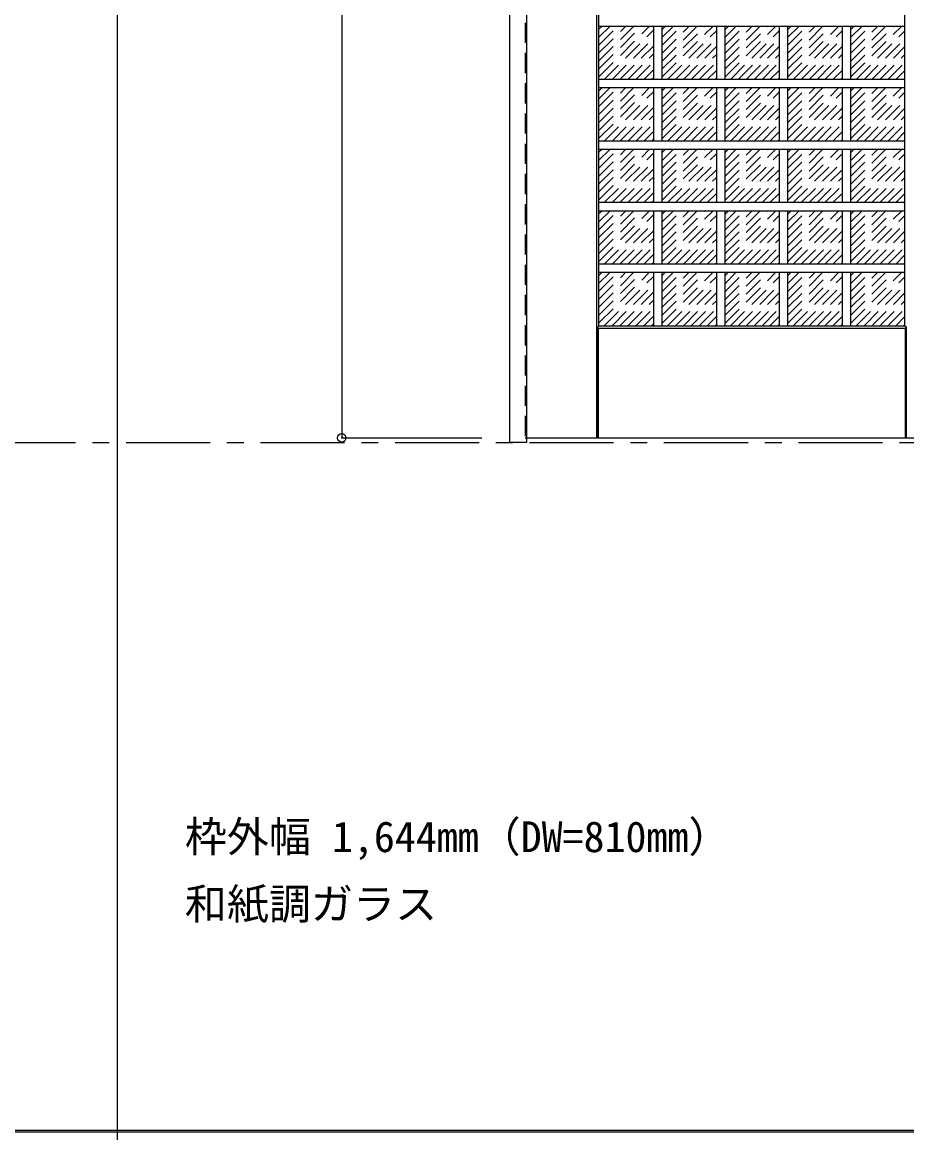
# Model space of a CAD drawing. Units: millimetres, scale not verified. Extents: x -6000 to 5700, y -4307 to 4260.
# Drawn here: x 2725 to 4303, y 186 to 2168 of the extents above; entities that cross this region are included whole.
import ezdxf
from ezdxf.enums import TextEntityAlignment as Align

# ---------------------------------------------------------------- set-up
doc = ezdxf.new("R2010")
doc.units = ezdxf.units.MM
doc.header["$LTSCALE"] = 30
doc.header["$PDMODE"] = 32
doc.header["$PDSIZE"] = 15
doc.linetypes.add('CHAIN1', pattern=[8, 5, -1, 1, -1])
doc.linetypes.add('DASHED1', pattern=[1.8, 1.2, -0.6])
for name, color, linetype in [('0-1_通り芯', 4, 'CHAIN1'), ('0-2_扉', 4, 'DASHED1'), ('0-3_仕上げ', 3, 'Continuous'), ('0-4_枠', 3, 'Continuous'), ('0-A_文字', 7, 'Continuous'), ('0-B_寸法', 4, 'Continuous'), ('0-C_ハッチ', 4, 'DASHED1'), ('F-1_枠', 6, 'Continuous')]:
    doc.layers.add(name, color=color, linetype=linetype)
doc.styles.add('ＭＳ ゴシック', font='')
doc.styles.get('ＭＳ ゴシック').set_extended_font_data('MS Gothic')

msp = doc.modelspace()

# ---------------------------------------------------------------- linework, layer by layer
at = {"layer": '0-1_通り芯', "color": 7}
msp.add_line((-5490, 1418), (5690, 1418), dxfattribs=at)
at = {"layer": '0-2_扉'}
for p, q in [((3622, 3409.5), (3622, 1426.5)), ((3622, 1426.5), (3625, 1426.5))]:
    msp.add_line(p, q, dxfattribs=at)
at = {"layer": '0-2_扉', "color": 3, "linetype": 'Continuous'}
msp.add_line((3625, 1426.5), (4432, 1426.5), dxfattribs=at)
at = {"layer": '0-3_仕上げ', "color": 7}
for p, q in [((3750, 1426.5), (3750, 3409.5)), ((3751.5, 1624), (3754, 1626.5)), ((4300, 1626.5), (4302.5, 1624)), ((3751.5, 1426.5), (3751.5, 1624)), ((3753, 1622.5), (3751.5, 1624)), ((3753, 1426.5), (3753, 1622.5)), ((3753, 1622.5), (4301, 1622.5)), ((4301, 1622.5), (4302.5, 1624)), ((4301, 1426.5), (4301, 1622.5)), ((4302.5, 1426.5), (4302.5, 1624))]:
    msp.add_line(p, q, dxfattribs=at)
at = {"layer": '0-3_仕上げ'}
for p, q in [((3754, 1626.5), (3754, 3259.5)), ((4300, 1626.5), (4300, 3259.5)), ((4300, 2160.83), (3754, 2160.83)), ((3851.2, 2160.83), (3851.2, 2065.97)), ((3866.2, 2160.83), (3866.2, 2065.97)), ((3963.4, 2160.83), (3963.4, 2065.97)), ((3978.4, 2160.83), (3978.4, 2065.97)), ((4075.6, 2160.83), (4075.6, 2065.97)), ((4090.6, 2160.83), (4090.6, 2065.97)), ((4187.8, 2160.83), (4187.8, 2065.97)), ((4202.8, 2160.83), (4202.8, 2065.97)), ((4300, 2065.97), (3754, 2065.97)), ((4300, 2050.97), (3754, 2050.97)), ((3851.2, 2050.97), (3851.2, 1956.1)), ((3866.2, 2050.97), (3866.2, 1956.1)), ((3963.4, 2050.97), (3963.4, 1956.1)), ((3978.4, 2050.97), (3978.4, 1956.1)), ((4075.6, 2050.97), (4075.6, 1956.1)), ((4090.6, 2050.97), (4090.6, 1956.1)), ((4187.8, 2050.97), (4187.8, 1956.1)), ((4202.8, 2050.97), (4202.8, 1956.1)), ((4300, 1956.1), (3754, 1956.1)), ((4300, 1941.1), (3754, 1941.1)), ((3851.2, 1941.1), (3851.2, 1846.23)), ((3866.2, 1941.1), (3866.2, 1846.23)), ((3963.4, 1941.1), (3963.4, 1846.23)), ((3978.4, 1941.1), (3978.4, 1846.23)), ((4075.6, 1941.1), (4075.6, 1846.23)), ((4090.6, 1941.1), (4090.6, 1846.23)), ((4187.8, 1941.1), (4187.8, 1846.23)), ((4202.8, 1941.1), (4202.8, 1846.23)), ((4300, 1846.23), (3754, 1846.23)), ((4300, 1831.23), (3754, 1831.23)), ((3851.2, 1831.23), (3851.2, 1736.37)), ((3866.2, 1831.23), (3866.2, 1736.37)), ((3963.4, 1831.23), (3963.4, 1736.37)), ((3978.4, 1831.23), (3978.4, 1736.37)), ((4075.6, 1831.23), (4075.6, 1736.37)), ((4090.6, 1831.23), (4090.6, 1736.37)), ((4187.8, 1831.23), (4187.8, 1736.37)), ((4202.8, 1831.23), (4202.8, 1736.37)), ((4300, 1736.37), (3754, 1736.37)), ((4300, 1721.37), (3754, 1721.37)), ((3851.2, 1721.37), (3851.2, 1626.5)), ((3866.2, 1721.37), (3866.2, 1626.5)), ((3963.4, 1721.37), (3963.4, 1626.5)), ((3978.4, 1721.37), (3978.4, 1626.5)), ((4075.6, 1721.37), (4075.6, 1626.5)), ((4090.6, 1721.37), (4090.6, 1626.5)), ((4187.8, 1721.37), (4187.8, 1626.5)), ((4202.8, 1721.37), (4202.8, 1626.5)), ((3754, 1626.5), (4300, 1626.5))]:
    msp.add_line(p, q, dxfattribs=at)
at = {"layer": '0-4_枠'}
for p, q in [((3595, 1418), (3595, 3453)), ((3625, 1418), (3625, 3453)), ((3625, 1418), (3595, 1418))]:
    msp.add_line(p, q, dxfattribs=at)
at = {"layer": '0-B_寸法'}
for p, q in [((3295, 3409.5), (3295, 1426.5)), ((3295, 1426.5), (3545, 1426.5))]:
    msp.add_line(p, q, dxfattribs=at)
at = {"layer": '0-B_寸法', "color": 7}
msp.add_point((3295, 1426.5), dxfattribs=at)
at = {"layer": '0-C_ハッチ'}
for p, q in [((3754, 2071.02), (3843.81, 2160.83)), ((3754, 2085.16), (3829.67, 2160.83)), ((3754, 2099.31), (3815.53, 2160.83)), ((3754, 2113.45), (3801.39, 2160.83)), ((3754, 2127.59), (3787.24, 2160.83)), ((3754, 2141.73), (3773.1, 2160.83)), ((3754, 2155.87), (3758.96, 2160.83)), ((3866.2, 2070.08), (3956.95, 2160.83)), ((3866.2, 2084.23), (3942.81, 2160.83)), ((3866.2, 2098.37), (3928.66, 2160.83)), ((3866.2, 2112.51), (3914.52, 2160.83)), ((3866.2, 2126.65), (3900.38, 2160.83)), ((3866.2, 2140.79), (3886.24, 2160.83)), ((3866.2, 2154.94), (3872.1, 2160.83)), ((3978.4, 2070.08), (4069.15, 2160.83)), ((3978.4, 2084.23), (4055.01, 2160.83)), ((3978.4, 2098.37), (4040.86, 2160.83)), ((3978.4, 2112.51), (4026.72, 2160.83)), ((3978.4, 2126.65), (4012.58, 2160.83)), ((3978.4, 2140.79), (3998.44, 2160.83)), ((3978.4, 2154.94), (3984.3, 2160.83)), ((4090.6, 2070.08), (4181.35, 2160.83)), ((4090.6, 2084.23), (4167.21, 2160.83)), ((4090.6, 2098.37), (4153.06, 2160.83)), ((4090.6, 2112.51), (4138.92, 2160.83)), ((4090.6, 2126.65), (4124.78, 2160.83)), ((4090.6, 2140.79), (4110.64, 2160.83)), ((4090.6, 2154.94), (4096.5, 2160.83)), ((4202.8, 2070.08), (4293.55, 2160.83)), ((4202.8, 2084.23), (4279.41, 2160.83)), ((4202.8, 2098.37), (4265.26, 2160.83)), ((4202.8, 2112.51), (4251.12, 2160.83)), ((4202.8, 2126.65), (4236.98, 2160.83)), ((4202.8, 2140.79), (4222.84, 2160.83)), ((4202.8, 2154.94), (4208.7, 2160.83)), ((3763.09, 2065.97), (3851.2, 2154.08)), ((3876.22, 2065.97), (3963.4, 2153.14)), ((3988.42, 2065.97), (4075.6, 2153.14)), ((4100.62, 2065.97), (4187.8, 2153.14)), ((4212.82, 2065.97), (4300, 2153.14)), ((3777.23, 2065.97), (3851.2, 2139.94)), ((3791.37, 2065.97), (3851.2, 2125.79)), ((3890.37, 2065.97), (3963.4, 2139)), ((3904.51, 2065.97), (3963.4, 2124.86)), ((4002.57, 2065.97), (4075.6, 2139)), ((4016.71, 2065.97), (4075.6, 2124.86)), ((4114.77, 2065.97), (4187.8, 2139)), ((4128.91, 2065.97), (4187.8, 2124.86)), ((4226.97, 2065.97), (4300, 2139)), ((4241.11, 2065.97), (4300, 2124.86)), ((3805.51, 2065.97), (3851.2, 2111.65)), ((3918.65, 2065.97), (3963.4, 2110.72)), ((4030.85, 2065.97), (4075.6, 2110.72)), ((4143.05, 2065.97), (4187.8, 2110.72)), ((4255.25, 2065.97), (4300, 2110.72)), ((3819.66, 2065.97), (3851.2, 2097.51)), ((3833.8, 2065.97), (3851.2, 2083.37)), ((3932.79, 2065.97), (3963.4, 2096.57)), ((3946.94, 2065.97), (3963.4, 2082.43)), ((4044.99, 2065.97), (4075.6, 2096.57)), ((4059.14, 2065.97), (4075.6, 2082.43)), ((4157.19, 2065.97), (4187.8, 2096.57)), ((4171.34, 2065.97), (4187.8, 2082.43)), ((4269.39, 2065.97), (4300, 2096.57)), ((4283.54, 2065.97), (4300, 2082.43)), ((3847.94, 2065.97), (3851.2, 2069.23)), ((3961.08, 2065.97), (3963.4, 2068.29)), ((4073.28, 2065.97), (4075.6, 2068.29)), ((4185.48, 2065.97), (4187.8, 2068.29)), ((4297.68, 2065.97), (4300, 2068.29)), ((3754, 1961.15), (3843.81, 2050.97)), ((3754, 1975.3), (3829.67, 2050.97)), ((3754, 1989.44), (3815.53, 2050.97)), ((3754, 2003.58), (3801.39, 2050.97)), ((3754, 2017.72), (3787.24, 2050.97)), ((3754, 2031.86), (3773.1, 2050.97)), ((3754, 2046.01), (3758.96, 2050.97)), ((3763.09, 1956.1), (3851.2, 2044.21)), ((3866.2, 1960.22), (3956.95, 2050.97)), ((3866.2, 1974.36), (3942.81, 2050.97)), ((3866.2, 1988.5), (3928.66, 2050.97)), ((3866.2, 2002.64), (3914.52, 2050.97)), ((3866.2, 2016.79), (3900.38, 2050.97)), ((3866.2, 2030.93), (3886.24, 2050.97)), ((3866.2, 2045.07), (3872.1, 2050.97)), ((3876.22, 1956.1), (3963.4, 2043.27)), ((3978.4, 1960.22), (4069.15, 2050.97)), ((3978.4, 1974.36), (4055.01, 2050.97)), ((3978.4, 1988.5), (4040.86, 2050.97)), ((3978.4, 2002.64), (4026.72, 2050.97)), ((3978.4, 2016.79), (4012.58, 2050.97)), ((3978.4, 2030.93), (3998.44, 2050.97)), ((3978.4, 2045.07), (3984.3, 2050.97)), ((3988.42, 1956.1), (4075.6, 2043.27)), ((4090.6, 1960.22), (4181.35, 2050.97)), ((4090.6, 1974.36), (4167.21, 2050.97)), ((4090.6, 1988.5), (4153.06, 2050.97)), ((4090.6, 2002.64), (4138.92, 2050.97)), ((4090.6, 2016.79), (4124.78, 2050.97)), ((4090.6, 2030.93), (4110.64, 2050.97)), ((4090.6, 2045.07), (4096.5, 2050.97)), ((4100.62, 1956.1), (4187.8, 2043.27)), ((4202.8, 1960.22), (4293.55, 2050.97)), ((4202.8, 1974.36), (4279.41, 2050.97)), ((4202.8, 1988.5), (4265.26, 2050.97)), ((4202.8, 2002.64), (4251.12, 2050.97)), ((4202.8, 2016.79), (4236.98, 2050.97)), ((4202.8, 2030.93), (4222.84, 2050.97)), ((4202.8, 2045.07), (4208.7, 2050.97)), ((4212.82, 1956.1), (4300, 2043.27)), ((3777.23, 1956.1), (3851.2, 2030.07)), ((3890.37, 1956.1), (3963.4, 2029.13)), ((4002.57, 1956.1), (4075.6, 2029.13)), ((4114.77, 1956.1), (4187.8, 2029.13)), ((4226.97, 1956.1), (4300, 2029.13)), ((3791.37, 1956.1), (3851.2, 2015.93)), ((3904.51, 1956.1), (3963.4, 2014.99)), ((4016.71, 1956.1), (4075.6, 2014.99)), ((4128.91, 1956.1), (4187.8, 2014.99)), ((4241.11, 1956.1), (4300, 2014.99)), ((3805.51, 1956.1), (3851.2, 2001.79)), ((3819.66, 1956.1), (3851.2, 1987.64)), ((3918.65, 1956.1), (3963.4, 2000.85)), ((3932.79, 1956.1), (3963.4, 1986.71)), ((4030.85, 1956.1), (4075.6, 2000.85)), ((4044.99, 1956.1), (4075.6, 1986.71)), ((4143.05, 1956.1), (4187.8, 2000.85)), ((4157.19, 1956.1), (4187.8, 1986.71)), ((4255.25, 1956.1), (4300, 2000.85)), ((4269.39, 1956.1), (4300, 1986.71)), ((3833.8, 1956.1), (3851.2, 1973.5)), ((3946.94, 1956.1), (3963.4, 1972.56)), ((4059.14, 1956.1), (4075.6, 1972.56)), ((4171.34, 1956.1), (4187.8, 1972.56)), ((4283.54, 1956.1), (4300, 1972.56)), ((3847.94, 1956.1), (3851.2, 1959.36)), ((3961.08, 1956.1), (3963.4, 1958.42)), ((4073.28, 1956.1), (4075.6, 1958.42)), ((4185.48, 1956.1), (4187.8, 1958.42)), ((4297.68, 1956.1), (4300, 1958.42)), ((3754, 1851.29), (3843.81, 1941.1)), ((3754, 1865.43), (3829.67, 1941.1)), ((3754, 1879.57), (3815.53, 1941.1)), ((3754, 1893.71), (3801.39, 1941.1)), ((3754, 1907.86), (3787.24, 1941.1)), ((3754, 1922), (3773.1, 1941.1)), ((3754, 1936.14), (3758.96, 1941.1)), ((3763.09, 1846.23), (3851.2, 1934.35)), ((3866.2, 1850.35), (3956.95, 1941.1)), ((3866.2, 1864.49), (3942.81, 1941.1)), ((3866.2, 1878.63), (3928.66, 1941.1)), ((3866.2, 1892.78), (3914.52, 1941.1)), ((3866.2, 1906.92), (3900.38, 1941.1)), ((3866.2, 1921.06), (3886.24, 1941.1)), ((3866.2, 1935.2), (3872.1, 1941.1)), ((3876.22, 1846.23), (3963.4, 1933.41)), ((3978.4, 1850.35), (4069.15, 1941.1)), ((3978.4, 1864.49), (4055.01, 1941.1)), ((3978.4, 1878.63), (4040.86, 1941.1)), ((3978.4, 1892.78), (4026.72, 1941.1)), ((3978.4, 1906.92), (4012.58, 1941.1)), ((3978.4, 1921.06), (3998.44, 1941.1)), ((3978.4, 1935.2), (3984.3, 1941.1)), ((3988.42, 1846.23), (4075.6, 1933.41)), ((4090.6, 1850.35), (4181.35, 1941.1)), ((4090.6, 1864.49), (4167.21, 1941.1)), ((4090.6, 1878.63), (4153.06, 1941.1)), ((4090.6, 1892.78), (4138.92, 1941.1)), ((4090.6, 1906.92), (4124.78, 1941.1)), ((4090.6, 1921.06), (4110.64, 1941.1)), ((4090.6, 1935.2), (4096.5, 1941.1)), ((4100.62, 1846.23), (4187.8, 1933.41)), ((4202.8, 1850.35), (4293.55, 1941.1)), ((4202.8, 1864.49), (4279.41, 1941.1)), ((4202.8, 1878.63), (4265.26, 1941.1)), ((4202.8, 1892.78), (4251.12, 1941.1)), ((4202.8, 1906.92), (4236.98, 1941.1)), ((4202.8, 1921.06), (4222.84, 1941.1)), ((4202.8, 1935.2), (4208.7, 1941.1)), ((4212.82, 1846.23), (4300, 1933.41)), ((3777.23, 1846.23), (3851.2, 1920.2)), ((3791.37, 1846.23), (3851.2, 1906.06)), ((3890.37, 1846.23), (3963.4, 1919.27)), ((3904.51, 1846.23), (3963.4, 1905.12)), ((4002.57, 1846.23), (4075.6, 1919.27)), ((4016.71, 1846.23), (4075.6, 1905.12)), ((4114.77, 1846.23), (4187.8, 1919.27)), ((4128.91, 1846.23), (4187.8, 1905.12)), ((4226.97, 1846.23), (4300, 1919.27)), ((4241.11, 1846.23), (4300, 1905.12)), ((3805.51, 1846.23), (3851.2, 1891.92)), ((3918.65, 1846.23), (3963.4, 1890.98)), ((4030.85, 1846.23), (4075.6, 1890.98)), ((4143.05, 1846.23), (4187.8, 1890.98)), ((4255.25, 1846.23), (4300, 1890.98)), ((3819.66, 1846.23), (3851.2, 1877.78)), ((3833.8, 1846.23), (3851.2, 1863.63)), ((3932.79, 1846.23), (3963.4, 1876.84)), ((4044.99, 1846.23), (4075.6, 1876.84)), ((4157.19, 1846.23), (4187.8, 1876.84)), ((4269.39, 1846.23), (4300, 1876.84)), ((3847.94, 1846.23), (3851.2, 1849.49)), ((3946.94, 1846.23), (3963.4, 1862.7)), ((3961.08, 1846.23), (3963.4, 1848.56)), ((4059.14, 1846.23), (4075.6, 1862.7)), ((4073.28, 1846.23), (4075.6, 1848.56)), ((4171.34, 1846.23), (4187.8, 1862.7)), ((4185.48, 1846.23), (4187.8, 1848.56)), ((4283.54, 1846.23), (4300, 1862.7)), ((4297.68, 1846.23), (4300, 1848.56)), ((3754, 1741.42), (3843.81, 1831.23)), ((3754, 1755.56), (3829.67, 1831.23)), ((3754, 1769.71), (3815.53, 1831.23)), ((3754, 1783.85), (3801.39, 1831.23)), ((3754, 1797.99), (3787.24, 1831.23)), ((3754, 1812.13), (3773.1, 1831.23)), ((3754, 1826.27), (3758.96, 1831.23)), ((3763.09, 1736.37), (3851.2, 1824.48)), ((3866.2, 1740.48), (3956.95, 1831.23)), ((3866.2, 1754.63), (3942.81, 1831.23)), ((3866.2, 1768.77), (3928.66, 1831.23)), ((3866.2, 1782.91), (3914.52, 1831.23)), ((3866.2, 1797.05), (3900.38, 1831.23)), ((3866.2, 1811.19), (3886.24, 1831.23)), ((3866.2, 1825.34), (3872.1, 1831.23)), ((3978.4, 1740.48), (4069.15, 1831.23)), ((3978.4, 1754.63), (4055.01, 1831.23)), ((3978.4, 1768.77), (4040.86, 1831.23)), ((3978.4, 1782.91), (4026.72, 1831.23)), ((3978.4, 1797.05), (4012.58, 1831.23)), ((3978.4, 1811.19), (3998.44, 1831.23)), ((3978.4, 1825.34), (3984.3, 1831.23)), ((4090.6, 1740.48), (4181.35, 1831.23)), ((4090.6, 1754.63), (4167.21, 1831.23)), ((4090.6, 1768.77), (4153.06, 1831.23)), ((4090.6, 1782.91), (4138.92, 1831.23)), ((4090.6, 1797.05), (4124.78, 1831.23)), ((4090.6, 1811.19), (4110.64, 1831.23)), ((4090.6, 1825.34), (4096.5, 1831.23)), ((4202.8, 1740.48), (4293.55, 1831.23)), ((4202.8, 1754.63), (4279.41, 1831.23)), ((4202.8, 1768.77), (4265.26, 1831.23)), ((4202.8, 1782.91), (4251.12, 1831.23)), ((4202.8, 1797.05), (4236.98, 1831.23)), ((4202.8, 1811.19), (4222.84, 1831.23)), ((4202.8, 1825.34), (4208.7, 1831.23)), ((3777.23, 1736.37), (3851.2, 1810.34)), ((3876.22, 1736.37), (3963.4, 1823.54)), ((3890.37, 1736.37), (3963.4, 1809.4)), ((3988.42, 1736.37), (4075.6, 1823.54)), ((4002.57, 1736.37), (4075.6, 1809.4)), ((4100.62, 1736.37), (4187.8, 1823.54)), ((4114.77, 1736.37), (4187.8, 1809.4)), ((4212.82, 1736.37), (4300, 1823.54)), ((4226.97, 1736.37), (4300, 1809.4)), ((3791.37, 1736.37), (3851.2, 1796.19)), ((3904.51, 1736.37), (3963.4, 1795.26)), ((4016.71, 1736.37), (4075.6, 1795.26)), ((4128.91, 1736.37), (4187.8, 1795.26)), ((4241.11, 1736.37), (4300, 1795.26)), ((3805.51, 1736.37), (3851.2, 1782.05)), ((3819.66, 1736.37), (3851.2, 1767.91)), ((3918.65, 1736.37), (3963.4, 1781.12)), ((3932.79, 1736.37), (3963.4, 1766.97)), ((4030.85, 1736.37), (4075.6, 1781.12)), ((4044.99, 1736.37), (4075.6, 1766.97)), ((4143.05, 1736.37), (4187.8, 1781.12)), ((4157.19, 1736.37), (4187.8, 1766.97)), ((4255.25, 1736.37), (4300, 1781.12)), ((4269.39, 1736.37), (4300, 1766.97)), ((3833.8, 1736.37), (3851.2, 1753.77)), ((3946.94, 1736.37), (3963.4, 1752.83)), ((4059.14, 1736.37), (4075.6, 1752.83)), ((4171.34, 1736.37), (4187.8, 1752.83)), ((4283.54, 1736.37), (4300, 1752.83)), ((3847.94, 1736.37), (3851.2, 1739.63)), ((3961.08, 1736.37), (3963.4, 1738.69)), ((4073.28, 1736.37), (4075.6, 1738.69)), ((4185.48, 1736.37), (4187.8, 1738.69)), ((4297.68, 1736.37), (4300, 1738.69)), ((3754, 1631.55), (3843.81, 1721.37)), ((3754, 1645.7), (3829.67, 1721.37)), ((3754, 1659.84), (3815.53, 1721.37)), ((3754, 1673.98), (3801.39, 1721.37)), ((3754, 1688.12), (3787.24, 1721.37)), ((3754, 1702.26), (3773.1, 1721.37)), ((3754, 1716.41), (3758.96, 1721.37)), ((3763.09, 1626.5), (3851.2, 1714.61)), ((3866.2, 1630.62), (3956.95, 1721.37)), ((3866.2, 1644.76), (3942.81, 1721.37)), ((3866.2, 1658.9), (3928.66, 1721.37)), ((3866.2, 1673.04), (3914.52, 1721.37)), ((3866.2, 1687.19), (3900.38, 1721.37)), ((3866.2, 1701.33), (3886.24, 1721.37)), ((3866.2, 1715.47), (3872.1, 1721.37)), ((3876.22, 1626.5), (3963.4, 1713.67)), ((3978.4, 1630.62), (4069.15, 1721.37)), ((3978.4, 1644.76), (4055.01, 1721.37)), ((3978.4, 1658.9), (4040.86, 1721.37)), ((3978.4, 1673.04), (4026.72, 1721.37)), ((3978.4, 1687.19), (4012.58, 1721.37)), ((3978.4, 1701.33), (3998.44, 1721.37)), ((3978.4, 1715.47), (3984.3, 1721.37)), ((3988.42, 1626.5), (4075.6, 1713.67)), ((4090.6, 1630.62), (4181.35, 1721.37)), ((4090.6, 1644.76), (4167.21, 1721.37)), ((4090.6, 1658.9), (4153.06, 1721.37)), ((4090.6, 1673.04), (4138.92, 1721.37)), ((4090.6, 1687.19), (4124.78, 1721.37)), ((4090.6, 1701.33), (4110.64, 1721.37)), ((4090.6, 1715.47), (4096.5, 1721.37)), ((4100.62, 1626.5), (4187.8, 1713.67)), ((4202.8, 1630.62), (4293.55, 1721.37)), ((4202.8, 1644.76), (4279.41, 1721.37)), ((4202.8, 1658.9), (4265.26, 1721.37)), ((4202.8, 1673.04), (4251.12, 1721.37)), ((4202.8, 1687.19), (4236.98, 1721.37)), ((4202.8, 1701.33), (4222.84, 1721.37)), ((4202.8, 1715.47), (4208.7, 1721.37)), ((4212.82, 1626.5), (4300, 1713.67)), ((3777.23, 1626.5), (3851.2, 1700.47)), ((3791.37, 1626.5), (3851.2, 1686.33)), ((3890.37, 1626.5), (3963.4, 1699.53)), ((3904.51, 1626.5), (3963.4, 1685.39)), ((4002.57, 1626.5), (4075.6, 1699.53)), ((4016.71, 1626.5), (4075.6, 1685.39)), ((4114.77, 1626.5), (4187.8, 1699.53)), ((4128.91, 1626.5), (4187.8, 1685.39)), ((4226.97, 1626.5), (4300, 1699.53)), ((4241.11, 1626.5), (4300, 1685.39)), ((3805.51, 1626.5), (3851.2, 1672.19)), ((3918.65, 1626.5), (3963.4, 1671.25)), ((4030.85, 1626.5), (4075.6, 1671.25)), ((4143.05, 1626.5), (4187.8, 1671.25)), ((4255.25, 1626.5), (4300, 1671.25)), ((3819.66, 1626.5), (3851.2, 1658.04)), ((3932.79, 1626.5), (3963.4, 1657.11)), ((4044.99, 1626.5), (4075.6, 1657.11)), ((4157.19, 1626.5), (4187.8, 1657.11)), ((4269.39, 1626.5), (4300, 1657.11)), ((3833.8, 1626.5), (3851.2, 1643.9)), ((3847.94, 1626.5), (3851.2, 1629.76)), ((3946.94, 1626.5), (3963.4, 1642.96)), ((3961.08, 1626.5), (3963.4, 1628.82)), ((4059.14, 1626.5), (4075.6, 1642.96)), ((4073.28, 1626.5), (4075.6, 1628.82)), ((4171.34, 1626.5), (4187.8, 1642.96)), ((4185.48, 1626.5), (4187.8, 1628.82)), ((4283.54, 1626.5), (4300, 1642.96)), ((4297.68, 1626.5), (4300, 1628.82))]:
    msp.add_line(p, q, dxfattribs=at)
at = {"layer": 'F-1_枠'}
for p, q in [((2895, -3790), (2895, 4175)), ((-6000, 190.5), (5700, 190.5)), ((-6000, 187.5), (5700, 187.5))]:
    msp.add_line(p, q, dxfattribs=at)

# ---------------------------------------------------------------- texts
at = {"layer": '0-A_文字', "style": 'ＭＳ ゴシック'}
for s, p in [('枠外幅 1,644mm（DW=810mm）', (3015, 670.5)), ('和紙調ガラス', (3015, 550.5))]:
    msp.add_text(s, height=54.99, dxfattribs=at).set_placement(p, align=Align.BOTTOM_LEFT)

doc.saveas('drawing.dxf')
